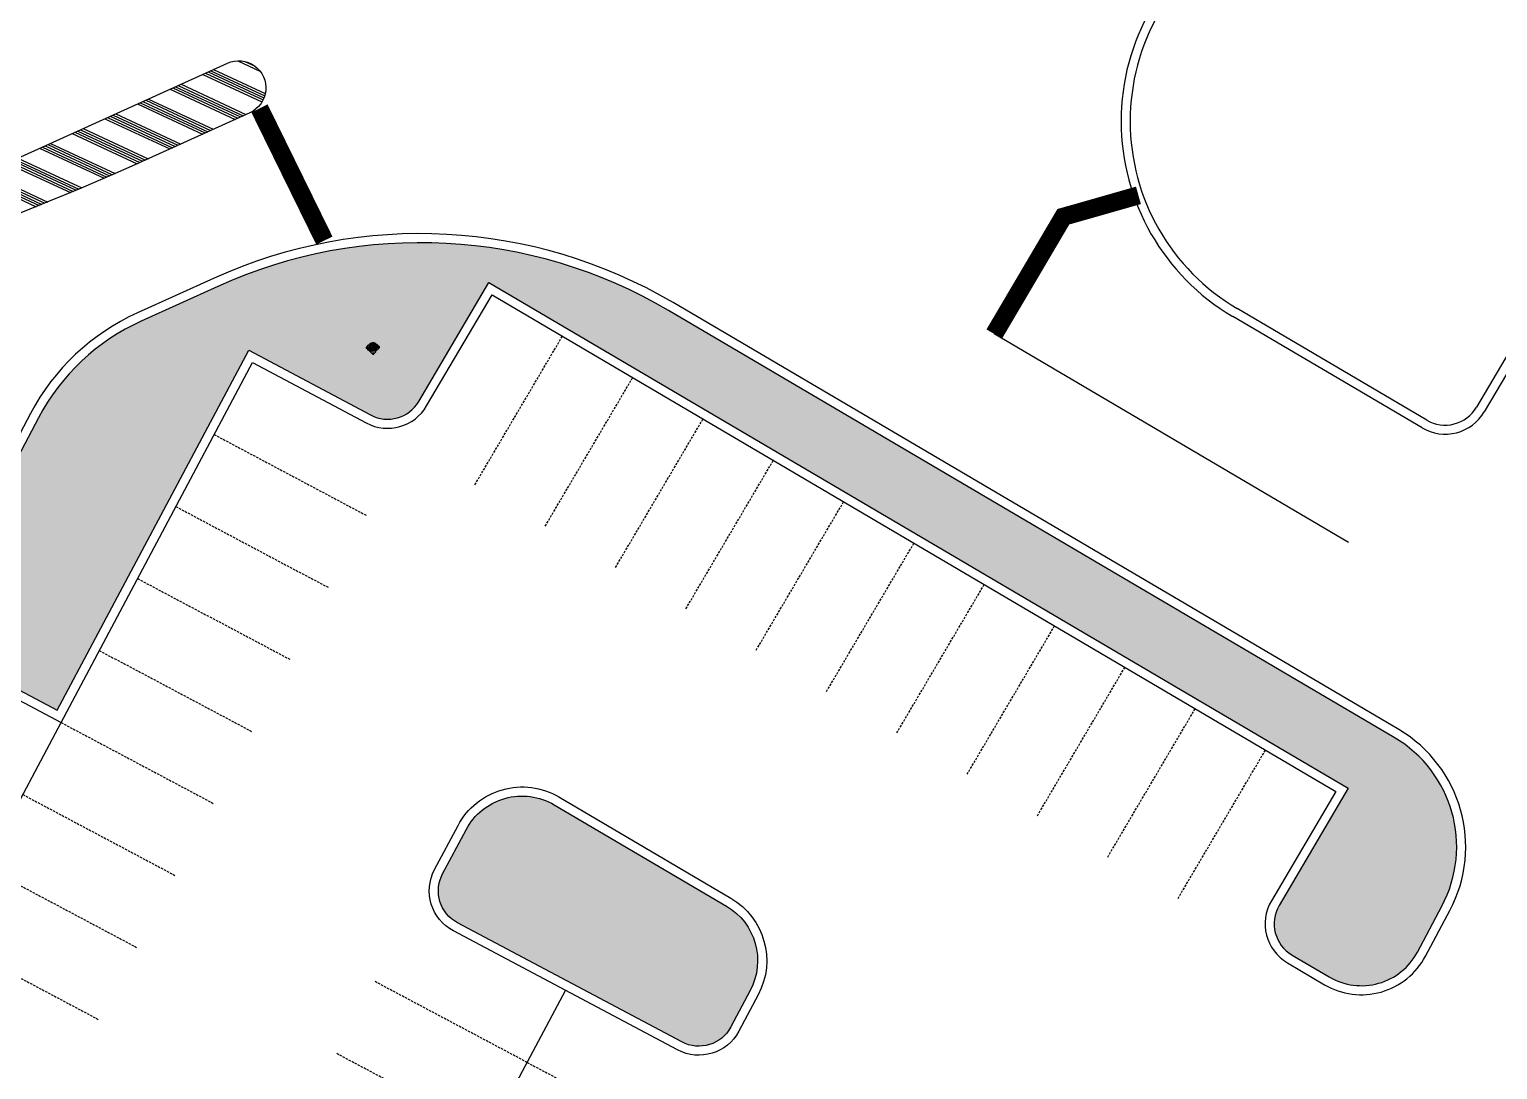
# Model space of a CAD drawing. Header units: feet. Extents: x 4566 to 6562, y 3176 to 5478.
# Drawn here: x 4919.2 to 5081.1, y 4536.9 to 4651.8 of the extents above; entities that cross this region are included whole.
import ezdxf

# ---------------------------------------------------------------- set-up
doc = ezdxf.new("R2010")
doc.units = ezdxf.units.FT
doc.header["$MEASUREMENT"] = 0
doc.linetypes.add('HIDDEN', pattern=[0.375, 0.25, -0.125])
for name, color, linetype in [('E3BDL', 7, 'Continuous'), ('PKNG-EOP', 254, 'Continuous'), ('PKNG-STRP-AISLES', 7, 'Continuous'), ('PKNG-STRP-STALLS', 7, 'HIDDEN'), ('PKNG-STRP-TRAFFIC-CONTROL', 7, 'Continuous'), ('PLNT-TURF', 92, 'Continuous'), ('UTL-HYDRANTS', 1, 'Continuous')]:
    doc.layers.add(name, color=color, linetype=linetype)

# ---------------------------------------------------------------- blocks, each defined once
blk = doc.blocks.new('*X124')
at = {"color": 0}
for p, q in [((4942.210818517037, 4648.282603207676), (4944.635249124445, 4647.151418941188)), ((4942.967010976115, 4648.205653952699), (4944.090466143061, 4647.681475283666)), ((4938.329081429981, 4646.783257890359), (4944.858216619843, 4643.736911676948)), ((4938.629014467213, 4646.919188920695), (4944.978291180448, 4643.956760588181)), ((4938.928947504443, 4647.055119951029), (4945.079440077929, 4644.185439784055)), ((4939.228880541675, 4647.191050981366), (4945.16156715085, 4644.422994131314)), ((4939.528813578907, 4647.326982011702), (4945.224164103286, 4644.669660789295)), ((4934.729884983198, 4645.15208552633), (4941.891830018285, 4641.810484609232)), ((4935.029818020429, 4645.288016556665), (4942.191763055516, 4641.946415639568)), ((4935.329751057661, 4645.423947587001), (4942.491696092748, 4642.082346669904)), ((4935.629684094893, 4645.559878617337), (4942.79162912998, 4642.218277700239)), ((4935.929617132125, 4645.695809647672), (4943.091562167212, 4642.354208730575)), ((4931.130688536417, 4643.520913162301), (4938.292633571504, 4640.179312245204)), ((4931.430621573651, 4643.656844192637), (4938.592566608738, 4640.31524327554)), ((4931.730554610881, 4643.792775222973), (4938.892499645967, 4640.451174305875)), ((4932.030487648113, 4643.928706253309), (4939.192432683201, 4640.587105336212)), ((4932.330420685345, 4644.064637283645), (4939.492365720433, 4640.723036366548)), ((4927.531492089636, 4641.889740798272), (4934.693437124723, 4638.548139881175)), ((4927.831425126868, 4642.025671828608), (4934.993370161957, 4638.684070911511)), ((4928.131358164101, 4642.161602858945), (4935.293303199189, 4638.820001941847)), ((4928.431291201333, 4642.29753388928), (4935.59323623642, 4638.955932972183)), ((4928.731224238563, 4642.433464919615), (4935.893169273651, 4639.091864002517)), ((4923.932295642855, 4640.258568434244), (4931.090509387628, 4636.918708452476)), ((4924.232228680088, 4640.394499464581), (4931.391982876314, 4637.053920743146)), ((4924.532161717317, 4640.530430494915), (4931.693047821135, 4637.189323651102)), ((4924.832094754551, 4640.666361525251), (4931.993705312258, 4637.324916667704)), ((4925.132027791782, 4640.802292555588), (4932.2939564337, 4637.46069928717)), ((4920.333099196075, 4638.627396070216), (4927.440555695201, 4635.311218266652)), ((4920.633032233306, 4638.763327100552), (4927.747019043044, 4635.444102402348)), ((4920.932965270536, 4638.899258130887), (4928.053060268582, 4635.577183490727)), ((4921.23289830777, 4639.035189161223), (4928.358680539481, 4635.710460986983)), ((4921.532831345002, 4639.17112019156), (4928.663881016659, 4635.843934349455)), ((4916.733902749293, 4636.996223706188), (4923.729635507063, 4633.732173663273)), ((4917.033835786526, 4637.132154736524), (4924.041257930163, 4633.862650691611)), ((4917.333768823758, 4637.268085766859), (4924.352443672831, 4633.993331465121)), ((4917.63370186099, 4637.404016797195), (4924.663193988021, 4634.124215399204)), ((4917.933634898221, 4637.53994782753), (4924.973510121252, 4634.255301912729)), ((4913.134706302512, 4635.365051342159), (4919.955638869435, 4632.182559098862)), ((4913.434639339744, 4635.500982372495), (4920.272601977445, 4632.310544284898)), ((4913.734572376976, 4635.63691340283), (4920.589112767228, 4632.438740512348)), ((4914.034505414206, 4635.772844433167), (4920.905172585845, 4632.567147152702)), ((4914.334438451438, 4635.908775463501), (4921.220782772153, 4632.695763581281)), ((4909.53550985573, 4633.733878978131), (4916.116298906046, 4630.663432246409)), ((4909.835442892962, 4633.869810008466), (4916.438797988914, 4630.788834472289)), ((4910.135375930194, 4634.005741038803), (4916.760827922411, 4630.914455592612)), ((4910.435308967428, 4634.141672069139), (4917.082390157761, 4631.040294930272)), ((4910.735242004658, 4634.277603099473), (4917.403486137086, 4631.166351812402)), ((4905.93631340895, 4632.102706614101), (4912.209175241805, 4629.175931729515)), ((4906.236246446182, 4632.238637644437), (4912.537420735573, 4629.298652810562)), ((4906.536179483413, 4632.374568674774), (4912.865178925756, 4629.421601256395)), ((4906.836112520646, 4632.51049970511), (4913.192451379231, 4629.544776335946)), ((4907.136045557878, 4632.646430735444), (4913.519239652755, 4629.668177322867)), ((4902.337116962168, 4630.471534250073), (4908.231635078937, 4627.721285951832)), ((4902.6370499994, 4630.60746528041), (4908.565854242088, 4627.841219854398)), ((4902.936983036631, 4630.743396310745), (4908.899566475757, 4627.961390278748)), ((4903.236916073865, 4630.879327341081), (4909.232773475658, 4628.081796433701)), ((4903.536849111094, 4631.015258371416), (4909.565476926212, 4628.202437533342)), ((4898.737920515387, 4628.840361886045), (4904.180831505218, 4626.300823217961)), ((4899.037853552621, 4628.976292916382), (4904.521270343864, 4626.417855161179)), ((4899.337786589851, 4629.112223946716), (4904.861180984431, 4626.535133549626)), ((4899.637719627083, 4629.248154977052), (4905.200565266676, 4626.652657524914)), ((4899.937652664314, 4629.384086007389), (4905.539425017709, 4626.770426234551)), ((4895.138624169549, 4627.209236132648), (4900.053678521791, 4624.915983384887)), ((4895.438657105839, 4627.345120552353), (4900.400604010442, 4625.029988804514)), ((4895.73859014307, 4627.481051582688), (4900.746978192042, 4625.14425145149)), ((4896.038523180303, 4627.616982613024), (4901.092803068002, 4625.258770392006)), ((4896.338456217535, 4627.75291364336), (4901.438080625518, 4625.373544698879)), ((4891.520545906609, 4625.586873595262), (4895.846822161817, 4623.568331337371)), ((4891.823307084149, 4625.721485079554), (4896.200524817305, 4623.679174684852)), ((4892.12583900371, 4625.85620353041), (4896.553650986774, 4623.790287007616)), ((4892.428142009356, 4625.991028787304), (4896.906202853796, 4623.901667286861)), ((4892.730216444055, 4626.125960690207), (4897.258182585891, 4624.01331451127)), ((4887.869402911017, 4623.979938311287), (4891.556606923351, 4622.259572649617)), ((4888.174942423268, 4624.113253487693), (4891.917403803182, 4622.367105993117)), ((4888.480248462269, 4624.246677597416), (4892.277596679923, 4622.474921150741)), ((4888.785321385501, 4624.380210473661), (4892.637187943304, 4622.583017007498)), ((4889.090161549306, 4624.513851950171), (4892.99617996486, 4622.691392456883)), ((4884.184586140698, 4622.388714445922), (4887.179036550288, 4620.991571883969)), ((4884.492955639613, 4622.520709214815), (4887.547274764448, 4621.095633269852)), ((4884.801087284249, 4622.652814961111), (4887.914878805526, 4621.199990546491)), ((4885.108981446245, 4622.785031511417), (4888.281851297672, 4621.304642489524)), ((4885.416638496023, 4622.917358692899), (4888.64819484429, 4621.409587884256)), ((4880.46546257169, 4620.813497353771), (4882.709727950352, 4619.766374091751)), ((4880.776715756794, 4620.944146660172), (4883.085788798499, 4619.866785614255)), ((4881.087726531741, 4621.074909069647), (4883.461182278768, 4619.967508515455)), ((4881.398495283101, 4621.205784401834), (4883.835911283189, 4620.068541445998)), ((4881.709022396163, 4621.336772476961), (4884.20997868004, 4620.169883067607)), ((4876.711373880088, 4619.254594193822), (4878.143856719331, 4618.586230230417)), ((4877.025566611861, 4619.383871974501), (4878.528160595407, 4618.682795743275)), ((4877.339512192986, 4619.513265070057), (4878.911760441839, 4618.779689740376)), ((4877.653211025811, 4619.642773292769), (4879.294659458463, 4618.876910728753)), ((4877.966663511325, 4619.77239645554), (4879.676860817746, 4618.9744572282)), ((4872.921635028223, 4617.712324589094), (4873.476092319512, 4617.453627407814)), ((4873.238825449774, 4617.840203715794), (4873.869104565641, 4617.546129792958)), ((4873.555763785108, 4617.968200460197), (4874.261372123994, 4617.638979632506)), ((4873.872450453247, 4618.0963146268), (4874.652898550156, 4617.732175267507)), ((4874.188885871779, 4618.224546020764), (4875.043687367994, 4617.8257150538))]:
    blk.add_line(p, q, dxfattribs=at)
blk = doc.blocks.new('I_UTILITY_FIRE_HYDRANT_P')
at = {"color": 0, "linetype": 'ByBlock', "lineweight": -2}
for p, q in [((-8.749999999999998, 0.9510565162951631), (-8.75, 9.325873406851315e-15)), ((-7.499999999999999, 0.9510565162951615), (-8.75, 0.9510565162951629)), ((-7.5, 7.965850201685498e-15), (-8.75, 9.325873406851315e-15)), ((-8.75, 9.2148511043888e-15), (-8.750000000000002, -0.9510565162951443)), ((-7.500000000000002, -1.249999999999992), (-7.499999999999998, 1.250000000000008)), ((-7.249999999999998, 1.250000000000008), (-7.499999999999998, 1.250000000000008)), ((-7.249999999999998, 2.000000000000008), (-7.250000000000002, -1.999999999999992)), ((-4.308421984903516, 3.000000000000004), (-6.249999999999996, 3.000000000000007)), ((-0.9510565162951519, 0.3090169943749475), (1.77635683940025e-15, 1)), ((-0.5877852522924716, -0.8090169943749475), (-0.9510565162951519, 0.3090169943749475)), ((1.77635683940025e-15, 1), (0.9510565162951554, 0.3090169943749472)), ((0.9510565162951554, 0.3090169943749473), (0.5877852522924751, -0.8090169943749476)), ((4.308421984903525, 2.999999999999999), (6.25, 2.999999999999998)), ((7.25, -2.000000000000002), (7.25, 1.999999999999998)), ((7.25, 1.249999999999998), (7.5, 1.249999999999998)), ((7.5, 1.249999999999998), (7.5, -1.250000000000002)), ((7.5, 0.9510565162951515), (8.75, 0.9510565162951512)), ((8.75, -2.331468351712829e-15), (8.75, 0.9510565162951512)), ((-7.500000000000001, -0.9510565162951456), (-8.75, -0.9510565162951443)), ((-7.250000000000002, -1.249999999999992), (-7.500000000000002, -1.249999999999992)), ((-4.308421984903523, -2.999999999999996), (-6.250000000000004, -2.999999999999993)), ((-3, -4.308421984903521), (-3, -6.25)), ((-2, -7.25), (2, -7.25)), ((-1.25, -7.25), (-1.25, -7.5)), ((1.25, -7.5), (-1.25, -7.5)), ((-0.9510565162951536, -7.5), (-0.9510565162951536, -8.75)), ((-0.9510565162951536, -8.75), (0, -8.75)), ((0.5877852522924751, -0.8090169943749476), (-0.5877852522924716, -0.8090169943749473)), ((0, -7.5), (0, -8.75)), ((0, -8.75), (0.9510565162951536, -8.75)), ((0.9510565162951536, -7.5), (0.9510565162951536, -8.75)), ((1.25, -7.25), (1.25, -7.5)), ((3, -4.308421984903522), (3, -6.25)), ((4.308421984903521, -3.000000000000001), (6.25, -3.000000000000002)), ((7.25, -1.250000000000002), (7.5, -1.250000000000002)), ((7.5, -2.05391259555654e-15), (8.75, -2.414735078559715e-15)), ((7.5, -0.9510565162951556), (8.75, -0.9510565162951559)), ((8.75, -0.9510565162951563), (8.75, -2.414735078559715e-15))]:
    blk.add_line(p, q, dxfattribs=at)
for radius in [5.25, 4.25, 1.625]:
    blk.add_circle((1.77635683940025e-15, 0), radius, dxfattribs=at)
for centre, radius, start, end in [((-6.249999999999998, 2.000000000000007), 1, 89.9999999999999, 180), ((0, 0), 6.25, 28.68540201411889, 151.314597985881), ((6.25, 1.999999999999998), 1, 0, 90), ((-6.250000000000002, -1.999999999999993), 1, 179.9999999999999, 269.9999999999999), ((0, 0), 6.25, 208.6854020141189, 241.314597985881), ((-2, -6.25), 1, 180, 270), ((2, -6.25), 1, 270, 0), ((0, 0), 6.25, 298.6854020141188, 331.314597985881), ((6.25, -2.000000000000002), 1, 270, 0)]:
    blk.add_arc(centre, radius, start, end, dxfattribs=at)
for points, knots in [([(-4.051286747571826, 0.9638250696304702), (-4.061262967728353, 0.9649900841826174), (-4.067548618470793, 0.977722912500991), (-4.071883112359752, 1.025060432383699), (-4.069810382197883, 1.059314041900602), (-4.05676818217504, 1.146339205836758), (-4.045691111282718, 1.198357864308253), (-4.010609617216385, 1.330698350690151), (-3.986609363516751, 1.403221042397037), (-3.956082955533299, 1.487853962890036), (-3.946498145065799, 1.5133548261587), (-3.930091122789872, 1.55555964541306), (-3.923226759389157, 1.572829603989244), (-3.910514196164632, 1.604185735073665), (-3.904311103421231, 1.619227183518368), (-3.89160849298737, 1.649517759787188), (-3.884728039386912, 1.665634640372853), (-3.868544652838277, 1.702832758484648), (-3.858824234120942, 1.724611708704791), (-3.827903875629587, 1.791880709713195), (-3.806768162328986, 1.835114733925998), (-3.743322513117454, 1.956025291533804), (-3.711344702074912, 2.007416295090204), (-3.661483150845459, 2.083401468448832), (-3.635608442417425, 2.117863580363938), (-3.597237749963252, 2.160407358968925), (-3.583276956641461, 2.172899630753398), (-3.560578733948477, 2.186535000712111), (-3.551931095968905, 2.187682128089005), (-3.546219574352531, 2.18316508912594)], [0, 0, 0, 0, 0.185870730838596, 0.185870730838596, 0.3733343903633866, 0.3733343903633866, 0.5677116081026011, 0.5677116081026011, 0.8231242128603288, 0.8231242128603288, 0.9336673492891366, 0.9336673492891366, 1.007549734701007, 1.007549734701007, 1.07194678697078, 1.07194678697078, 1.14155356558103, 1.14155356558103, 1.237498652971599, 1.237498652971599, 1.442129977944316, 1.442129977944316, 1.815046653273199, 1.815046653273199, 2.285394810310206, 2.285394810310206, 2.623416378169838, 2.623416378169838, 2.959053374163294, 2.959053374163294, 2.959053374163294, 2.959053374163294]), ([(-2.571738123073086, 0.7315230286607199), (-2.813615263324508, 0.7388640052910213), (-3.106920374769969, 0.7870245538638123), (-3.707453650114568, 0.9012876322716513), (-3.934977045560082, 0.9502425209961127), (-4.051286747589876, 0.9638250696260242)], [6.191079066227696e-05, 6.191079066227696e-05, 6.191079066227696e-05, 6.191079066227696e-05, 1.097237405152109, 1.097237405152109, 2.458179465722594, 2.458179465722594, 2.458179465722594, 2.458179465722594]), ([(-3.546219574468871, 2.183165089318265), (-3.470538485629644, 2.123311612429056), (-3.32480315042921, 2.025981141844614), (-2.857386861249532, 1.713100544993313), (-2.549194944625413, 1.50209116713728), (-2.335758360403319, 1.301228572300999)], [0.0189937173555643, 0.0189937173555643, 0.0189937173555643, 0.0189937173555643, 1.804809571325223, 1.804809571325223, 4.044345681741126, 4.044345681741126, 4.044345681741126, 4.044345681741126]), ([(-2.335758360421058, 1.301228572100691), (-2.315541923685419, 1.282203127347758), (-2.299988159629079, 1.256490502320221), (-2.280185236458646, 1.195528420770965), (-2.275777611033106, 1.16116437276625), (-2.277653169309147, 1.094759338522458), (-2.281935832005896, 1.064068826128835), (-2.292877666125507, 1.019107329099468), (-2.296962330650127, 1.005045017754546), (-2.304946415596055, 0.981404221122933), (-2.308518728061648, 0.9717781633472699), (-2.316057751477254, 0.9531655862679199), (-2.319995563687595, 0.9441791802918498), (-2.329633162070315, 0.9237721180037626), (-2.335495441541921, 0.9124636631208037), (-2.354157436450066, 0.8795547817808613), (-2.368001235560838, 0.8589936131107276), (-2.402636899428702, 0.8156695353614632), (-2.424025930929591, 0.7944880925805468), (-2.468171898867414, 0.7610599333572979), (-2.490595497344936, 0.7487545044179393), (-2.532957834477019, 0.7341416767390032), (-2.552705310455113, 0.7309453823712561), (-2.571738123073017, 0.731523028660792)], [0, 0, 0, 0, 0.1258730209680606, 0.1258730209680606, 0.2478314787581916, 0.2478314787581916, 0.3450658520518149, 0.3450658520518149, 0.3893875602107477, 0.3893875602107477, 0.4202065589311733, 0.4202065589311733, 0.4496330947651197, 0.4496330947651197, 0.4880450728529412, 0.4880450728529412, 0.5645710982888283, 0.5645710982888283, 0.6648534477620065, 0.6648534477620065, 0.7619275108266277, 0.7619275108266277, 0.8482629304626004, 0.8482629304626004, 0.8482629304626004, 0.8482629304626004]), ([(-2.183165089125931, 3.546219574352529), (-2.189395552359218, 3.554097616965825), (-2.18483670937575, 3.567545712477598), (-2.154428978084042, 3.604083343813094), (-2.128742376961519, 3.626838661829579), (-2.057984065330629, 3.679152517304978), (-2.013368647233546, 3.708102591514744), (-1.894983429538967, 3.776875084512423), (-1.826731400301948, 3.811185629467049), (-1.7453014582193, 3.849444711368933), (-1.720492140397991, 3.860699060234348), (-1.679047309794029, 3.8789408574175), (-1.661981767064743, 3.88629872432839), (-1.630820494480917, 3.899481717587606), (-1.615798335343563, 3.905731378838554), (-1.585397561481134, 3.918167948747788), (-1.56913599052908, 3.924699088902891), (-1.531389566593937, 3.939558748095942), (-1.50911614921505, 3.948085417492773), (-1.439685787272339, 3.973787789103528), (-1.394169509373441, 3.989413654602299), (-1.263809985377939, 4.030047481009481), (-1.204859331235534, 4.043774681080547), (-1.115872258888936, 4.062246871437292), (-1.073207684069059, 4.06831908267579), (-1.015992512886985, 4.071269900191507), (-0.997287371167193, 4.070231498654143), (-0.9715956414183164, 4.063823094028845), (-0.964669696414628, 4.058519432119331), (-0.9638250696304631, 4.051286747571831)], [0, 0, 0, 0, 0.1858707308386437, 0.1858707308386437, 0.3733343903635247, 0.3733343903635247, 0.5677116081027659, 0.5677116081027659, 0.8231242128604076, 0.8231242128604076, 0.9336673492890136, 0.9336673492890136, 1.007549734700745, 1.007549734700745, 1.071946786971002, 1.071946786971002, 1.141553565583239, 1.141553565583239, 1.237498652976416, 1.237498652976416, 1.442129977954591, 1.442129977954591, 1.815046653292308, 1.815046653292308, 2.285394810337199, 2.285394810337199, 2.623416378202705, 2.623416378202705, 2.959053374202118, 2.959053374202118, 2.959053374202118, 2.959053374202118]), ([(-1.301228572100836, 2.335758360421058), (-1.467070683830803, 2.511982180862661), (-1.640414066609072, 2.753434864603907), (-1.984259020351979, 3.258872213509682), (-2.110526022360787, 3.454371883097089), (-2.183165089141835, 3.54621957436215)], [6.1910790663185e-05, 6.1910790663185e-05, 6.1910790663185e-05, 6.1910790663185e-05, 1.097237405152072, 1.097237405152072, 2.458179465722489, 2.458179465722489, 2.458179465722489, 2.458179465722489]), ([(-0.7315230286607619, 2.571738123073063), (-0.7306808701534369, 2.543989922565567), (-0.7378642696355122, 2.514810179009367), (-0.7669681896329621, 2.457700696489808), (-0.7881505791787848, 2.430284983289278), (-0.8364322491729936, 2.384655753246081), (-0.8611620184389075, 2.365982583648914), (-0.9006916429854339, 2.341927049311649), (-0.9135234926808256, 2.334871787584726), (-0.93588566089851, 2.323800820580705), (-0.9452183179967371, 2.319520176220373), (-0.9637102920455156, 2.311689991332944), (-0.9728490943666763, 2.308120096445731), (-0.9940938776655202, 2.300504935488478), (-1.006235420365577, 2.296653907923589), (-1.042701536672194, 2.286579837916911), (-1.067029522696682, 2.281829940349712), (-1.12215538465404, 2.275686303976395), (-1.152257255697176, 2.275833091368081), (-1.20711044705692, 2.283411726589588), (-1.23166757784734, 2.29056635288315), (-1.271955103244476, 2.310188219192114), (-1.288178798841987, 2.321891671945397), (-1.301228572100735, 2.335758360421065)], [0, 0, 0, 0, 0.1258730209699152, 0.1258730209699152, 0.2478314787622561, 0.2478314787622561, 0.3450658520571158, 0.3450658520571158, 0.3893875602163909, 0.3893875602163909, 0.4202065589372208, 0.4202065589372208, 0.4496330947716183, 0.4496330947716183, 0.4880450728601258, 0.4880450728601258, 0.5645710982970364, 0.5645710982970364, 0.6648534477719215, 0.6648534477719215, 0.7619275108388546, 0.7619275108388546, 0.848262930476104, 0.848262930476104, 0.848262930476104, 0.848262930476104]), ([(-0.9638250695767301, 4.051286747790099), (-0.952633257836883, 3.955449337278342), (-0.9184058498245005, 3.783575857733275), (-0.8091326138437509, 3.231822638282042), (-0.74041418166785, 2.864691882154335), (-0.7315230285065724, 2.571738123202135)], [0.01899371735556366, 0.01899371735556366, 0.01899371735556366, 0.01899371735556366, 1.804809571325323, 1.804809571325323, 4.044345681741321, 4.044345681741321, 4.044345681741321, 4.044345681741321]), ([(1.301228572100792, 2.335758360421072), (1.282203127347564, 2.315541923685117), (1.256490502319961, 2.299988159629027), (1.195528420771074, 2.280185236458695), (1.161164372766327, 2.275777611033113), (1.094759338522479, 2.277653169309153), (1.064068826128892, 2.281935832005879), (1.019107329099402, 2.29287766612553), (1.005045017754515, 2.296962330650138), (0.9814042211229292, 2.304946415596061), (0.971778163347345, 2.308518728061614), (0.9531655862678168, 2.316057751477297), (0.9441791802917656, 2.319995563687637), (0.9237721180037308, 2.329633162070336), (0.9124636631207359, 2.335495441541958), (0.8795547817809997, 2.354157436449996), (0.8589936131106342, 2.368001235560888), (0.8156695353609873, 2.402636899429109), (0.7944880925800142, 2.424025930930222), (0.7610599333570942, 2.468171898867779), (0.7487545044178265, 2.490595497345215), (0.7341416767390392, 2.532957834477003), (0.7309453823712335, 2.552705310454968), (0.7315230286607743, 2.571738123073043)], [0, 0, 0, 0, 0.125873020970022, 0.125873020970022, 0.2478314787627043, 0.2478314787627043, 0.3450658520580574, 0.3450658520580574, 0.389387560217448, 0.389387560217448, 0.4202065589378015, 0.4202065589378015, 0.4496330947713021, 0.4496330947713021, 0.4880450728584949, 0.4880450728584949, 0.5645710982920736, 0.5645710982920736, 0.664853447762237, 0.664853447762237, 0.7619275108245371, 0.7619275108245371, 0.8482629304580972, 0.8482629304580972, 0.8482629304580972, 0.8482629304580972]), ([(0.731523028660602, 2.571738123073184), (0.7388640052909068, 2.813615263324605), (0.7870245538638141, 3.106920374769989), (0.9012876322716483, 3.70745365011457), (0.9502425209961096, 3.934977045560084), (0.9638250696260222, 4.051286747589879)], [6.19107907077057e-05, 6.19107907077057e-05, 6.19107907077057e-05, 6.19107907077057e-05, 1.097237405152137, 1.097237405152137, 2.458179465722634, 2.458179465722634, 2.458179465722634, 2.458179465722634]), ([(0.9638250696304667, 4.051286747571826), (0.9649900841826149, 4.061262967728353), (0.9777229125009903, 4.067548618470791), (1.025060432383697, 4.07188311235975), (1.059314041900603, 4.069810382197883), (1.146339205836757, 4.056768182175041), (1.19835786430825, 4.045691111282719), (1.330698350690128, 4.010609617216391), (1.403221042397004, 3.986609363516761), (1.487853962890021, 3.956082955533302), (1.513354826158638, 3.946498145065826), (1.55555964541308, 3.930091122789867), (1.572829603989319, 3.923226759389129), (1.604185735073779, 3.910514196164588), (1.619227183518607, 3.904311103421131), (1.649517759787164, 3.891608492987379), (1.665634640372847, 3.884728039386915), (1.702832758484588, 3.868544652838303), (1.724611708704781, 3.858824234120947), (1.79188070971324, 3.827903875629567), (1.835114733926019, 3.806768162328976), (1.956025291533704, 3.743322513117508), (2.00741629509011, 3.711344702074968), (2.083401468448816, 3.661483150845464), (2.117863580363942, 3.635608442417428), (2.160407358968936, 3.597237749963249), (2.172899630753399, 3.583276956641455), (2.186535000712112, 3.560578733948468), (2.187682128088992, 3.5519310959689), (2.183165089125932, 3.546219574352532)], [0, 0, 0, 0, 0.1858707308386025, 0.1858707308386025, 0.3733343903634176, 0.3733343903634176, 0.5677116081026621, 0.5677116081026621, 0.8231242128603582, 0.8231242128603582, 0.9336673492890485, 0.9336673492890485, 1.007549734700714, 1.007549734700714, 1.071946786971089, 1.071946786971089, 1.141553565583029, 1.141553565583029, 1.23749865297561, 1.23749865297561, 1.442129977952642, 1.442129977952642, 1.815046653288918, 1.815046653288918, 2.285394810333692, 2.285394810333692, 2.62341637819888, 2.62341637819888, 2.959053374198062, 2.959053374198062, 2.959053374198062, 2.959053374198062]), ([(2.183165089318262, 3.546219574468872), (2.123311612429049, 3.470538485629641), (2.025981141844607, 3.324803150429207), (1.713100544993317, 2.857386861249544), (1.502091167137342, 2.54919494462542), (1.301228572301056, 2.335758360403316)], [0.01899371735556174, 0.01899371735556174, 0.01899371735556174, 0.01899371735556174, 1.804809571325323, 1.804809571325323, 4.044345681741326, 4.044345681741326, 4.044345681741326, 4.044345681741326]), ([(2.571738123072992, 0.731523028660816), (2.543989922565723, 0.7306808701535009), (2.514810179009469, 0.7378642696354619), (2.457700696489677, 0.7669681896330354), (2.430284983289177, 0.7881505791788871), (2.384655753246076, 0.8364322491730134), (2.365982583648952, 0.8611620184388328), (2.341927049311607, 0.9006916429855027), (2.334871787584689, 0.9135234926808972), (2.323800820580656, 0.9358856608986106), (2.319520176220315, 0.9452183179968651), (2.311689991332933, 0.9637102920455397), (2.308120096445705, 0.9728490943667353), (2.300504935488487, 0.9940938776655015), (2.296653907923567, 1.006235420365636), (2.286579837916889, 1.042701536672291), (2.281829940349658, 1.067029522696958), (2.275686303976368, 1.122155384654567), (2.275833091368089, 1.152257255697788), (2.283411726589742, 1.207110447057642), (2.290566352883431, 1.23166757784794), (2.310188219192199, 1.271955103244555), (2.321891671945446, 1.288178798841991), (2.335758360421057, 1.301228572100689)], [0, 0, 0, 0, 0.1258730209688835, 0.1258730209688835, 0.2478314787602461, 0.2478314787602461, 0.3450658520541918, 0.3450658520541918, 0.3893875602128223, 0.3893875602128223, 0.4202065589332784, 0.4202065589332784, 0.4496330947673295, 0.4496330947673295, 0.4880450728548661, 0.4880450728548661, 0.5645710982892336, 0.5645710982892336, 0.6648534477604012, 0.6648534477604012, 0.7619275108233513, 0.7619275108233513, 0.8482629304583662, 0.8482629304583662, 0.8482629304583662, 0.8482629304583662]), ([(2.33575836042106, 1.301228572100826), (2.511982180862724, 1.467070683830849), (2.753434864603967, 1.640414066609115), (3.258872213509683, 1.984259020351981), (3.454371883097087, 2.110526022360789), (3.546219574362148, 2.183165089141837)], [6.191079065893971e-05, 6.191079065893971e-05, 6.191079065893971e-05, 6.191079065893971e-05, 1.097237405152443, 1.097237405152443, 2.458179465723502, 2.458179465723502, 2.458179465723502, 2.458179465723502]), ([(4.051286747790098, 0.9638250695767328), (3.955449337278338, 0.952633257836885), (3.783575857733272, 0.9184058498245016), (3.231822638282065, 0.8091326138437563), (2.864691882154338, 0.7404141816679006), (2.571738123202094, 0.7315230285066203)], [0.01899371735556089, 0.01899371735556089, 0.01899371735556089, 0.01899371735556089, 1.804809571325379, 1.804809571325379, 4.044345681741321, 4.044345681741321, 4.044345681741321, 4.044345681741321]), ([(3.546219574352532, 2.183165089125937), (3.554097616965828, 2.189395552359224), (3.567545712477596, 2.184836709375753), (3.604083343813095, 2.154428978084042), (3.626838661829581, 2.128742376961509), (3.679152517304974, 2.057984065330628), (3.708102591514749, 2.013368647233558), (3.776875084512419, 1.894983429538994), (3.811185629467033, 1.826731400301979), (3.849444711368928, 1.745301458219308), (3.860699060234335, 1.720492140398026), (3.878940857417488, 1.67904730979406), (3.886298724328341, 1.661981767064864), (3.899481717587619, 1.630820494480893), (3.905731378838578, 1.615798335343509), (3.918167948747676, 1.585397561481414), (3.924699088902866, 1.569135990529162), (3.939558748096017, 1.531389566593762), (3.948085417492784, 1.509116149215017), (3.973787789103513, 1.439685787272377), (3.989413654602298, 1.394169509373459), (4.030047481009536, 1.263809985377784), (4.043774681080578, 1.204859331235383), (4.062246871437292, 1.115872258888945), (4.068319082675794, 1.073207684069068), (4.071269900191512, 1.015992512886989), (4.070231498654142, 0.9972873711671961), (4.063823094028844, 0.9715956414183177), (4.058519432119336, 0.9646696964146293), (4.051286747571837, 0.9638250696304642)], [0, 0, 0, 0, 0.1858707308386482, 0.1858707308386482, 0.3733343903635528, 0.3733343903635528, 0.5677116081028347, 0.5677116081028347, 0.823124212860455, 0.823124212860455, 0.9336673492889739, 0.9336673492889739, 1.00754973470042, 1.00754973470042, 1.071946786970085, 1.071946786970085, 1.141553565580708, 1.141553565580708, 1.237498652971964, 1.237498652971964, 1.442129977946258, 1.442129977946258, 1.815046653277593, 1.815046653277593, 2.285394810316361, 2.285394810316361, 2.623416378177482, 2.623416378177482, 2.959053374172533, 2.959053374172533, 2.959053374172533, 2.959053374172533]), ([(-3.546219574352531, -2.183165089125935), (-3.554097616965826, -2.189395552359222), (-3.567545712477596, -2.184836709375756), (-3.604083343813098, -2.154428978084042), (-3.626838661829586, -2.128742376961502), (-3.679152517304975, -2.057984065330624), (-3.708102591514749, -2.01336864723355), (-3.776875084512426, -1.894983429538976), (-3.811185629467044, -1.826731400301953), (-3.849444711368929, -1.745301458219304), (-3.860699060234335, -1.720492140398022), (-3.878940857417502, -1.679047309794026), (-3.886298724328395, -1.661981767064734), (-3.899481717587619, -1.630820494480884), (-3.905731378838581, -1.615798335343495), (-3.918167948747695, -1.585397561481361), (-3.924699088902869, -1.569135990529144), (-3.939558748095992, -1.531389566593816), (-3.948085417492779, -1.509116149215025), (-3.973787789103525, -1.43968578727234), (-3.9894136546023, -1.394169509373444), (-4.030047481009479, -1.263809985377953), (-4.043774681080538, -1.204859331235548), (-4.062246871437287, -1.115872258888938), (-4.068319082675786, -1.073207684069065), (-4.071269900191502, -1.015992512887027), (-4.070231498654155, -0.997287371167201), (-4.063823094028853, -0.9715956414183042), (-4.058519432119324, -0.9646696964146266), (-4.051286747571832, -0.9638250696304627)], [0, 0, 0, 0, 0.1858707308386351, 0.1858707308386351, 0.3733343903635288, 0.3733343903635288, 0.5677116081028342, 0.5677116081028342, 0.823124212860554, 0.823124212860554, 0.9336673492891538, 0.9336673492891538, 1.007549734700793, 1.007549734700793, 1.071946786971132, 1.071946786971132, 1.141553565582751, 1.141553565582751, 1.237498652975202, 1.237498652975202, 1.442129977952065, 1.442129977952065, 1.815046653287371, 1.815046653287371, 2.285394810329185, 2.285394810329185, 2.623416378191975, 2.623416378191975, 2.959053374188604, 2.959053374188604, 2.959053374188604, 2.959053374188604]), ([(-4.051286747790094, -0.9638250695767314), (-3.955449337278343, -0.9526332578368848), (-3.783575857733283, -0.9184058498245009), (-3.231822638282036, -0.8091326138437481), (-2.864691882154307, -0.7404141816678804), (-2.571738123202111, -0.7315230285066026)], [0.01899371735556398, 0.01899371735556398, 0.01899371735556398, 0.01899371735556398, 1.804809571325232, 1.804809571325232, 4.044345681741106, 4.044345681741106, 4.044345681741106, 4.044345681741106]), ([(-2.335758360421059, -1.301228572100836), (-2.511982180862688, -1.467070683830828), (-2.753434864603929, -1.640414066609085), (-3.258872213509669, -1.984259020351969), (-3.454371883097084, -2.110526022360782), (-3.54621957436215, -2.183165089141833)], [6.191079066719541e-05, 6.191079066719541e-05, 6.191079066719541e-05, 6.191079066719541e-05, 1.097237405152241, 1.097237405152241, 2.458179465722985, 2.458179465722985, 2.458179465722985, 2.458179465722985]), ([(-2.571738123073042, -0.7315230286607737), (-2.543989922565633, -0.7306808701534523), (-2.514810179009407, -0.7378642696354842), (-2.457700696489489, -0.7669681896331229), (-2.430284983289047, -0.7881505791790179), (-2.38465575324609, -0.8364322491730114), (-2.365982583649021, -0.8611620184387077), (-2.341927049311613, -0.9006916429854948), (-2.334871787584722, -0.9135234926808273), (-2.323800820580678, -0.9358856608985655), (-2.319520176220347, -0.9452183179967841), (-2.311689991332888, -0.9637102920456408), (-2.308120096445696, -0.9728490943667762), (-2.300504935488545, -0.9940938776653494), (-2.296653907923597, -1.006235420365536), (-2.286579837916893, -1.042701536672275), (-2.281829940349676, -1.067029522696856), (-2.275686303976383, -1.122155384654289), (-2.275833091368067, -1.15225725569744), (-2.283411726589665, -1.207110447057297), (-2.290566352883265, -1.231667577847638), (-2.310188219192211, -1.271955103244667), (-2.321891671945567, -1.288178798842127), (-2.335758360421064, -1.301228572100717)], [0, 0, 0, 0, 0.1258730209695212, 0.1258730209695212, 0.2478314787626063, 0.2478314787626063, 0.345065852057823, 0.345065852057823, 0.389387560216557, 0.389387560216557, 0.420206558936843, 0.420206558936843, 0.4496330947708465, 0.4496330947708465, 0.4880450728581858, 0.4880450728581858, 0.5645710982919151, 0.5645710982919151, 0.6648534477622444, 0.6648534477622444, 0.7619275108240038, 0.7619275108240038, 0.8482629304574306, 0.8482629304574306, 0.8482629304574306, 0.8482629304574306]), ([(-0.9638250696304667, -4.051286747571825), (-0.9649900841826131, -4.061262967728354), (-0.977722912501001, -4.067548618470802), (-1.025060432383698, -4.071883112359761), (-1.05931404190059, -4.069810382197897), (-1.146339205836764, -4.056768182175051), (-1.198357864308267, -4.045691111282719), (-1.330698350690094, -4.010609617216405), (-1.403221042396947, -3.986609363516782), (-1.487853962890018, -3.956082955533303), (-1.513354826158608, -3.946498145065839), (-1.555559645413103, -3.93009112278986), (-1.572829603989417, -3.923226759389089), (-1.604185735073756, -3.910514196164598), (-1.619227183518562, -3.904311103421151), (-1.649517759787296, -3.891608492987324), (-1.665634640372882, -3.884728039386899), (-1.702832758484608, -3.868544652838293), (-1.724611708704784, -3.858824234120944), (-1.791880709713231, -3.82790387562957), (-1.83511473392601, -3.806768162328979), (-1.956025291533227, -3.743322513117756), (-2.007416295089695, -3.711344702075255), (-2.083401468448839, -3.661483150845463), (-2.117863580363945, -3.635608442417426), (-2.160407358968937, -3.597237749963248), (-2.172899630753401, -3.583276956641455), (-2.186535000712114, -3.560578733948468), (-2.187682128088996, -3.551931095968901), (-2.183165089125936, -3.546219574352532)], [0, 0, 0, 0, 0.1858707308386255, 0.1858707308386255, 0.3733343903634762, 0.3733343903634762, 0.5677116081027226, 0.5677116081027226, 0.8231242128603593, 0.8231242128603593, 0.933667349288878, 0.933667349288878, 1.007549734700455, 1.007549734700455, 1.071946786971049, 1.071946786971049, 1.141553565583599, 1.141553565583599, 1.237498652977367, 1.237498652977367, 1.442129977956968, 1.442129977956968, 1.81504665329571, 1.81504665329571, 2.28539481033794, 2.28539481033794, 2.623416378201419, 2.623416378201419, 2.959053374198899, 2.959053374198899, 2.959053374198899, 2.959053374198899]), ([(-2.183165089318267, -3.546219574468872), (-2.123311612429054, -3.47053848562964), (-2.025981141844609, -3.324803150429203), (-1.713100544993318, -2.857386861249541), (-1.502091167137351, -2.54919494462541), (-1.301228572301069, -2.335758360403312)], [0.01899371735556108, 0.01899371735556108, 0.01899371735556108, 0.01899371735556108, 1.804809571325326, 1.804809571325326, 4.044345681741339, 4.044345681741339, 4.044345681741339, 4.044345681741339]), ([(-1.301228572100703, -2.33575836042106), (-1.282203127347675, -2.315541923685319), (-1.256490502320109, -2.299988159629055), (-1.195528420770854, -2.280185236458623), (-1.161164372766118, -2.275777611033109), (-1.094759338522467, -2.277653169309164), (-1.064068826129017, -2.281935832005844), (-1.019107329099427, -2.292877666125518), (-1.005045017754556, -2.296962330650125), (-0.9814042211228688, -2.30494641559608), (-0.9717781633471958, -2.308518728061681), (-0.9531655862679962, -2.316057751477228), (-0.9441791802918704, -2.319995563687587), (-0.9237721180035816, -2.329633162070404), (-0.9124636631207093, -2.335495441541976), (-0.8795547817810583, -2.354157436449957), (-0.8589936131107461, -2.368001235560813), (-0.8156695353612076, -2.402636899428916), (-0.7944880925802735, -2.424025930929951), (-0.761059933357215, -2.468171898867571), (-0.74875450441791, -2.490595497345113), (-0.7341416767391173, -2.532957834476805), (-0.7309453823712388, -2.552705310454769), (-0.7315230286607868, -2.571738123073032)], [0, 0, 0, 0, 0.1258730209686988, 0.1258730209686988, 0.2478314787600641, 0.2478314787600641, 0.3450658520542014, 0.3450658520542014, 0.3893875602128238, 0.3893875602128238, 0.4202065589329329, 0.4202065589329329, 0.4496330947663769, 0.4496330947663769, 0.4880450728538069, 0.4880450728538069, 0.5645710982887138, 0.5645710982887138, 0.6648534477605372, 0.6648534477605372, 0.7619275108251188, 0.7619275108251188, 0.8482629304608732, 0.8482629304608732, 0.8482629304608732, 0.8482629304608732]), ([(-0.7315230286607104, -2.571738123073096), (-0.7388640052910116, -2.813615263324525), (-0.7870245538638141, -3.106920374769975), (-0.9012876322716501, -3.707453650114562), (-0.9502425209961114, -3.934977045560077), (-0.963825069626024, -4.051286747589875)], [6.191079066853292e-05, 6.191079066853292e-05, 6.191079066853292e-05, 6.191079066853292e-05, 1.097237405152151, 1.097237405152151, 2.458179465722719, 2.458179465722719, 2.458179465722719, 2.458179465722719]), ([(0.7315230286608259, -2.571738123072968), (0.7306808701535132, -2.543989922565718), (0.7378642696354643, -2.514810179009455), (0.766968189633003, -2.457700696489745), (0.7881505791788381, -2.430284983289212), (0.8364322491730647, -2.384655753246018), (0.861162018438991, -2.365982583648857), (0.900691642985409, -2.341927049311668), (0.9135234926806728, -2.334871787584802), (0.935885660898574, -2.323800820580677), (0.9452183179968117, -2.31952017622034), (0.9637102920455263, -2.311689991332941), (0.9728490943667136, -2.308120096445719), (0.9940938776656214, -2.300504935488446), (1.006235420365648, -2.296653907923565), (1.042701536672201, -2.286579837916909), (1.067029522696748, -2.2818299403497), (1.122155384654162, -2.275686303976391), (1.152257255697311, -2.275833091368073), (1.207110447056932, -2.283411726589601), (1.231667577847279, -2.290566352883074), (1.271955103244759, -2.31018821919223), (1.28817879884223, -2.321891671945652), (1.301228572100742, -2.335758360421069)], [0, 0, 0, 0, 0.1258730209687933, 0.1258730209687933, 0.2478314787596052, 0.2478314787596052, 0.3450658520532631, 0.3450658520532631, 0.3893875602115779, 0.3893875602115779, 0.4202065589312887, 0.4202065589312887, 0.4496330947645203, 0.4496330947645203, 0.4880450728515077, 0.4880450728515077, 0.5645710982854588, 0.5645710982854588, 0.6648534477562721, 0.6648534477562721, 0.7619275108183076, 0.7619275108183076, 0.8482629304508779, 0.8482629304508779, 0.8482629304508779, 0.8482629304508779]), ([(0.9638250695767301, -4.051286747790096), (0.952633257836883, -3.955449337278339), (0.9184058498244987, -3.783575857733278), (0.8091326138437491, -3.231822638282043), (0.7404141816678838, -2.864691882154319), (0.7315230285066043, -2.571738123202109)], [0.01899371735556084, 0.01899371735556084, 0.01899371735556084, 0.01899371735556084, 1.804809571325303, 1.804809571325303, 4.044345681741268, 4.044345681741268, 4.044345681741268, 4.044345681741268]), ([(2.18316508912593, -3.546219574352537), (2.189395552359215, -3.554097616965831), (2.184836709375755, -3.567545712477583), (2.154428978084034, -3.604083343813093), (2.128742376961494, -3.626838661829593), (2.057984065330622, -3.679152517304977), (2.013368647233548, -3.708102591514748), (1.894983429538915, -3.776875084512458), (1.826731400301856, -3.811185629467093), (1.745301458219298, -3.849444711368935), (1.72049214039799, -3.86069906023435), (1.679047309794022, -3.878940857417505), (1.661981767064717, -3.886298724328403), (1.63082049448092, -3.899481717587604), (1.615798335343573, -3.90573137883855), (1.585397561481216, -3.918167948747755), (1.569135990529102, -3.924699088902885), (1.531389566593855, -3.939558748095975), (1.509116149215032, -3.948085417492778), (1.439685787272346, -3.973787789103524), (1.394169509373445, -3.989413654602303), (1.263809985378114, -4.030047481009432), (1.204859331235701, -4.043774681080514), (1.115872258888913, -4.062246871437299), (1.073207684069054, -4.068319082675789), (1.015992512886998, -4.071269900191504), (0.9972873711671948, -4.070231498654141), (0.9715956414183164, -4.063823094028844), (0.9646696964146244, -4.058519432119337), (0.9638250696304596, -4.051286747571835)], [0, 0, 0, 0, 0.1858707308386011, 0.1858707308386011, 0.3733343903634121, 0.3733343903634121, 0.5677116081026621, 0.5677116081026621, 0.8231242128605223, 0.8231242128605223, 0.9336673492894045, 0.9336673492894045, 1.00754973470134, 1.00754973470134, 1.071946786971844, 1.071946786971844, 1.141553565583903, 1.141553565583903, 1.237498652977029, 1.237498652977029, 1.442129977955244, 1.442129977955244, 1.815046653292268, 1.815046653292268, 2.2853948103345, 2.2853948103345, 2.623416378198037, 2.623416378198037, 2.959053374195363, 2.959053374195363, 2.959053374195363, 2.959053374195363]), ([(1.301228572100831, -2.335758360421059), (1.467070683830837, -2.511982180862705), (1.640414066609097, -2.753434864603947), (1.984259020351974, -3.25887221350968), (2.110526022360787, -3.454371883097092), (2.183165089141838, -3.546219574362155)], [6.191079066292894e-05, 6.191079066292894e-05, 6.191079066292894e-05, 6.191079066292894e-05, 1.097237405152325, 1.097237405152325, 2.458179465723206, 2.458179465723206, 2.458179465723206, 2.458179465723206]), ([(2.335758360421064, -1.301228572100746), (2.315541923685206, -1.282203127347609), (2.299988159629027, -1.256490502320016), (2.280185236458632, -1.19552842077089), (2.275777611033105, -1.161164372766144), (2.277653169309161, -1.094759338522433), (2.281935832005857, -1.064068826128947), (2.29287766612552, -1.01910732909942), (2.296962330650107, -1.005045017754597), (2.304946415596048, -0.9814042211229594), (2.308518728061598, -0.9717781633473959), (2.316057751477368, -0.9531655862676502), (2.319995563687669, -0.9441791802916946), (2.329633162070305, -0.9237721180037906), (2.335495441541932, -0.9124636631207883), (2.354157436450013, -0.8795547817809668), (2.368001235560881, -0.8589936131106461), (2.402636899429023, -0.815669535361087), (2.424025930930078, -0.7944880925801393), (2.468171898867702, -0.7610599333571338), (2.490595497345195, -0.7487545044178598), (2.532957834476958, -0.7341416767390655), (2.552705310454945, -0.7309453823712583), (2.571738123073018, -0.7315230286607992)], [0, 0, 0, 0, 0.1258730209694182, 0.1258730209694182, 0.2478314787617239, 0.2478314787617239, 0.3450658520566438, 0.3450658520566438, 0.3893875602154955, 0.3893875602154955, 0.4202065589352644, 0.4202065589352644, 0.4496330947687913, 0.4496330947687913, 0.4880450728562875, 0.4880450728562875, 0.5645710982906978, 0.5645710982906978, 0.6648534477618887, 0.6648534477618887, 0.7619275108253507, 0.7619275108253507, 0.8482629304602578, 0.8482629304602578, 0.8482629304602578, 0.8482629304602578]), ([(3.546219574468871, -2.183165089318267), (3.470538485629643, -2.123311612429056), (3.324803150429208, -2.025981141844613), (2.85738686124953, -1.713100544993313), (2.549194944625409, -1.502091167137307), (2.335758360403315, -1.301228572301024)], [0.01899371735556116, 0.01899371735556116, 0.01899371735556116, 0.01899371735556116, 1.804809571325272, 1.804809571325272, 4.044345681741252, 4.044345681741252, 4.044345681741252, 4.044345681741252]), ([(2.571738123073093, -0.7315230286607108), (2.813615263324525, -0.7388640052910116), (3.106920374769965, -0.7870245538638139), (3.707453650114557, -0.9012876322716497), (3.934977045560075, -0.9502425209961132), (4.051286747589872, -0.9638250696260251)], [6.191079066645169e-05, 6.191079066645169e-05, 6.191079066645169e-05, 6.191079066645169e-05, 1.097237405152157, 1.097237405152157, 2.45817946572281, 2.45817946572281, 2.45817946572281, 2.45817946572281]), ([(4.051286747571831, -0.9638250696304707), (4.061262967728361, -0.9649900841826184), (4.067548618470791, -0.9777229125010158), (4.07188311235975, -1.025060432383696), (4.069810382197904, -1.059314041900565), (4.056768182175055, -1.146339205836764), (4.045691111282716, -1.19835786430827), (4.010609617216394, -1.330698350690126), (3.986609363516763, -1.403221042396996), (3.956082955533304, -1.487853962890018), (3.946498145065842, -1.513354826158604), (3.930091122789863, -1.555559645413096), (3.923226759389106, -1.572829603989378), (3.910514196164614, -1.604185735073716), (3.90431110342119, -1.619227183518473), (3.891608492987325, -1.649517759787298), (3.884728039386898, -1.665634640372886), (3.868544652838295, -1.702832758484605), (3.858824234120945, -1.724611708704789), (3.827903875629566, -1.791880709713241), (3.806768162328973, -1.835114733926023), (3.743322513117501, -1.956025291533712), (3.711344702074966, -2.007416295090121), (3.661483150845463, -2.083401468448823), (3.635608442417432, -2.117863580363952), (3.597237749963245, -2.160407358968954), (3.583276956641447, -2.172899630753402), (3.560578733948464, -2.186535000712113), (3.551931095968895, -2.187682128088996), (3.546219574352525, -2.183165089125935)], [0, 0, 0, 0, 0.185870730838665, 0.185870730838665, 0.3733343903635741, 0.3733343903635741, 0.5677116081027848, 0.5677116081027848, 0.8231242128604875, 0.8231242128604875, 0.933667349289122, 0.933667349289122, 1.00754973470071, 1.00754973470071, 1.071946786970948, 1.071946786970948, 1.141553565582667, 1.141553565582667, 1.237498652975238, 1.237498652975238, 1.442129977952258, 1.442129977952258, 1.815046653288497, 1.815046653288497, 2.285394810333198, 2.285394810333198, 2.623416378198488, 2.623416378198488, 2.959053374197796, 2.959053374197796, 2.959053374197796, 2.959053374197796])]:
    blk.add_open_spline(points, degree=3, knots=knots, dxfattribs=at)

msp = doc.modelspace()

# ---------------------------------------------------------------- hatches: boundary and pattern name
h = msp.add_hatch(color=7)
edge = h.paths.add_edge_path()
edge.add_line((5072.30470620458, 4549.915546913742), (5074.991365192414, 4554.971457908548))
edge.add_arc((5062.628460722243, 4561.540977910909), 13.99999999999994, 332.0142838783357, 419.5069426583202)
edge.add_line((5069.732536073958, 4573.604647062421), (4989.697566332979, 4620.735785082797))
edge.add_arc((4962.29613283351, 4574.204489784104), 53.99999999999986, 59.50694265832056, 114.3802520513519)
edge.add_line((4940.005444594804, 4623.389093247432), (4931.532276654764, 4619.549014612126))
edge.add_arc((4941.4392492053, 4597.689190850647), 23.9999999999997, 114.3802520513524, 152.2022649497374)
edge.add_line((4920.2088633371, 4608.881630972768), (4909.214013985166, 4588.026045259792))
edge.add_arc((4912.763006024556, 4586.180874399315), 4.000000000000298, 152.5294444493834, 242.0142838783085)
edge.add_line((4910.886000309593, 4582.648615979267), (4922.280346441699, 4576.593777894141))
edge.add_line((4922.280346441699, 4576.593777894141), (4943.396660735028, 4616.331685119675))
edge.add_line((4943.396660735028, 4616.331685119675), (4956.832078290596, 4609.192242718867))
edge.add_arc((4958.709084005557, 4612.724501138916), 4.000000000000126, 242.01428387832, 329.5069426583285)
edge.add_line((4962.155846620276, 4610.69476532414), (4969.87602550337, 4623.804660592028))
edge.add_line((4969.87602550337, 4623.804660592028), (5064.661997408118, 4567.986925685696))
edge.add_line((5064.661997408118, 4567.986925685696), (5057.05048810271, 4555.061565880508))
edge.add_arc((5060.497250717429, 4553.031830065732), 4.000000000001183, 149.5069426583172, 239.5069426583106)
edge.add_line((5058.467514902653, 4549.585067451014), (5062.571216293635, 4547.168472339166))
edge.add_arc((5066.123253969494, 4553.200306914921), 6.999999999999525, 239.5069426583049, 332.0142838783474)
h = msp.add_hatch(color=7)
edge = h.paths.add_edge_path()
edge.add_arc((4973.551614007916, 4560.133181537758), 6.999999999999553, 59.50694265832527, 152.0142838785405, ccw=False)
edge.add_line((4977.103651683773, 4566.165016113515), (4996.079012610469, 4554.99077118387))
edge.add_arc((4992.526974934611, 4548.958936608114), 7.000000000000308, -27.98571612169559, 59.506942658308674, ccw=False)
edge.add_line((4998.708427169696, 4545.674176606929), (4996.568649767652, 4541.647419157471))
edge.add_arc((4993.036391347603, 4543.524424872432), 4.00000000000093, 242.0142838783315, 332.01428387832607, ccw=False)
edge.add_line((4991.159385632643, 4539.992166452384), (4966.433576692303, 4553.131206457115))
edge.add_arc((4968.310582407265, 4556.663464877164), 4.00000000000093, 152.014283878559, 242.0142838783261, ccw=False)
edge.add_line((4964.778323987208, 4558.540470592111), (4967.370161772819, 4563.417941538916))

# ---------------------------------------------------------------- linework, layer by layer
at = {"layer": 'E3BDL', "flags": 128}
for points in [[(6445.731671126387, 3742.405629555026), (6180.255321553661, 3834.835829104699), (6055.615000873214, 3877.899633320219), (5987.171794716859, 3901.547075927145, -0.01128710172887958), (5953.312502871531, 3914.108061331488, -0.1228974265183105), (5638.536112710408, 4139.962613202291), (5309.380972723453, 4527.711328536108, -0.08252009987672353), (5064.195528453743, 4936.879040424893), (4919.31916689956, 5472.527525733887)], [(6388.043808005272, 3741.313120429762), (6173.701605884665, 3815.940078898229), (6049.083750487201, 3858.996121255124), (5980.640544330846, 3882.64356386205, -0.01128710172887959), (5945.934760994864, 3895.518577078253, -0.1228974265183103), (5623.288961079711, 4127.019492745828), (5294.133821092755, 4514.768208079645, -0.08252009987672351), (5045.586737430784, 4929.550132138945, -0.02776633191886751), (5044.889227757461, 4931.657282729947), (4900.012866203278, 5467.305768038941)]]:
    msp.add_lwpolyline(points, format="xyb", dxfattribs=at)
at = {"layer": 'PKNG-EOP'}
for p, q in [((5086.767724383588, 4621.598398494605), (5079.663649031874, 4609.53472934309)), ((5072.818025995004, 4607.763445843162), (5051.927873719093, 4620.065276572527))]:
    msp.add_line(p, q, dxfattribs=at)
for points in [[(5073.187770809593, 4549.446295485003), (5075.874429797425, 4554.502206479806, 0.401453471860291), (5070.239970027652, 4574.4663377161), (4990.205000286673, 4621.597475736477, 0.2441126306436445), (4939.592654071864, 4624.299919237494), (4931.119486131823, 4620.459840602185, 0.1665443494433479), (4919.324263925924, 4609.347982644524), (4908.328157256237, 4588.490011987713, 0.4117587891277201), (4910.416748880853, 4581.765551374255), (4922.694159617971, 4575.241461860389), (4943.8104739113, 4614.979369085922), (4956.362826861856, 4608.309178113856, 0.4014534718604183), (4963.017537273956, 4610.187331370446), (4970.230282203357, 4622.435535984655), (5063.292872800745, 4567.632668985711), (5056.18879744903, 4555.568999834201, 0.4142135623730949), (5057.960080948958, 4548.723376797334), (5062.063782339943, 4546.306781685486, 0.4270898322048974)], [(4966.487097167815, 4563.887192967672, -0.4270898322051524), (4977.611085637467, 4567.026706767195), (4996.586446564163, 4555.85246183755, -0.4014534718604593), (4999.591491774709, 4545.204925178189), (4997.451714372664, 4541.178167728731, -0.4142135623730951), (4990.690134203902, 4539.109101847373), (4965.964325263561, 4552.248141852103, -0.4142135623730699), (4963.895259382203, 4559.009722020865)]]:
    msp.add_lwpolyline(points, format="xyb", close=True, dxfattribs=at)
for centre, radius, start, end in [((5064.613722561446, 4641.60754291451), 24.99999999999944, 120.5170047109312, 239.506942658304), ((5075.355195763475, 4612.071899111559), 5.000000000000752, 239.506942658299, 329.5069426583365)]:
    msp.add_arc(centre, radius, start, end, dxfattribs=at)
at = {"layer": 'PKNG-STRP-AISLES'}
for p, q in [((4830.251628156104, 4401.27773467301), (4922.694159617971, 4575.241461860389)), ((4885.884698271862, 4371.714894662364), (4978.327229733737, 4545.678621849734))]:
    msp.add_line(p, q, dxfattribs=at)
at = {"layer": 'PKNG-STRP-STALLS'}
for p, q in [((4968.344252966289, 4601.496507981499), (4977.985498086473, 4617.86863040141)), ((4976.099468849405, 4596.929602398254), (4985.740713969589, 4613.301724818165)), ((4983.854684732521, 4592.362696815009), (4993.495929852705, 4608.73481923492)), ((4939.587211052635, 4607.031787640814), (4956.365774224509, 4598.115832119636)), ((4991.609900615636, 4587.795791231764), (5001.251145735821, 4604.167913651675)), ((4999.365116498752, 4583.228885648519), (5009.006361618936, 4599.60100806843)), ((4935.363948193971, 4599.084206195706), (4952.142511365844, 4590.168250674528)), ((5007.120332381868, 4578.661980065274), (5016.761577502052, 4595.034102485185)), ((4931.140685335306, 4591.136624750598), (4947.91924850718, 4582.22066922942)), ((5014.875548264984, 4574.095074482029), (5024.516793385168, 4590.46719690194)), ((5022.6307641481, 4569.528168898784), (5032.272009268284, 4585.900291318695)), ((4926.917422476642, 4583.18904330549), (4943.695985648515, 4574.273087784312)), ((5030.385980031216, 4564.961263315539), (5040.0272251514, 4581.33338573545)), ((5038.141195914332, 4560.394357732294), (5047.782441034516, 4576.766480152205)), ((4922.694159617978, 4575.241461860383), (4939.472722789851, 4566.325506339204)), ((5045.896411797447, 4555.827452149049), (5055.537656917631, 4572.19957456896)), ((4918.470896759313, 4567.293880415275), (4935.249459931187, 4558.377924894096)), ((4914.247633900649, 4559.346298970167), (4931.026197072522, 4550.430343448988)), ((4910.024371041985, 4551.398717525059), (4926.802934213858, 4542.48276200388)), ((4974.103966875075, 4537.731040404621), (4957.325739379844, 4546.646817550692)), ((4969.88070401641, 4529.783458959513), (4953.10247652118, 4538.699236105584)), ((4974.103966875069, 4537.731040404627), (4990.8821943703, 4528.81526325856))]:
    msp.add_line(p, q, dxfattribs=at)
at = {"layer": 'PKNG-STRP-TRAFFIC-CONTROL'}
msp.add_line((5064.708473504005, 4595.131374611658), (5025.633742590389, 4618.141772963261), dxfattribs=at)
msp.add_lwpolyline([(4895.421157918603, 4627.337189840307), (4941.049281980778, 4648.016065276308, -1.000000000000126), (4943.526025118413, 4642.551109335938), (4932.37930178094, 4637.499363112467, -0.05105482411099137), (4870.655580148415, 4616.805109310802, 0.0117083136546322)], format="xyb", close=True, dxfattribs=at)
at = {"layer": 'PKNG-STRP-TRAFFIC-CONTROL', "const_width": 2}
for points in [[(4944.582550978285, 4643.029931709206), (4951.737457751567, 4628.442842541122)], [(5041.531261972883, 4633.429743810662), (5033.245251895806, 4631.067132768466), (5025.627256254335, 4618.130758297976)]]:
    msp.add_lwpolyline(points, dxfattribs=at)
at = {"layer": 'PLNT-TURF'}
for p, q in [((5086.413467683602, 4622.967523101978), (5078.801958378193, 4610.042163296784)), ((5073.325459948696, 4608.625136496841), (5052.435307672786, 4620.926967226207))]:
    msp.add_line(p, q, dxfattribs=at)
for points in [[(5072.30470620458, 4549.915546913742), (5074.991365192414, 4554.971457908548, 0.4014534718602986), (5069.732536073958, 4573.604647062421), (4989.697566332979, 4620.735785082797, 0.2441126306436424), (4940.005444594804, 4623.389093247432), (4931.532276654764, 4619.549014612126, 0.1665443494433893), (4920.2088633371, 4608.881630972768), (4909.214013985166, 4588.026045259792, 0.4115825320170298), (4910.886000309593, 4582.648615979267), (4922.280346441699, 4576.593777894141), (4943.396660735028, 4616.331685119675), (4956.832078290596, 4609.192242718867, 0.4014534718604555), (4962.155846620276, 4610.69476532414), (4969.87602550337, 4623.804660592028), (5064.661997408118, 4567.986925685696), (5057.05048810271, 4555.061565880508, 0.4142135623731143), (5058.467514902653, 4549.585067451014), (5062.571216293635, 4547.168472339166, 0.4270898322049536)], [(4967.370161772819, 4563.417941538916, -0.4270898322058921), (4977.103651683773, 4566.165016113515), (4996.079012610469, 4554.99077118387, -0.4014534718604181), (4998.708427169696, 4545.674176606929), (4996.568649767652, 4541.647419157471, -0.4142135623730887), (4991.159385632643, 4539.992166452384), (4966.433576692303, 4553.131206457115, -0.4142135623719231), (4964.778323987208, 4558.540470592111)]]:
    msp.add_lwpolyline(points, format="xyb", close=True, dxfattribs=at)
for centre, radius, start, end in [((5064.613722561446, 4641.60754291451), 23.9999999999994, 120.5170047109304, 239.5069426583013), ((5075.355195763474, 4612.071899111559), 4.000000000001505, 239.506942658306, 329.506942658335)]:
    msp.add_arc(centre, radius, start, end, dxfattribs=at)

# ---------------------------------------------------------------- block references
at = {"layer": 'PKNG-STRP-TRAFFIC-CONTROL'}
msp.add_blockref('*X124', (0, 0), dxfattribs=at)
at = {"layer": 'UTL-HYDRANTS', "xscale": 0.08333333333333418, "yscale": 0.08333333333333418, "zscale": 0.08333333333333418, "rotation": 3.890996800549882}
msp.add_blockref('I_UTILITY_FIRE_HYDRANT_P', (4957.077732830422, 4616.641778414114), dxfattribs=at)

doc.saveas('drawing.dxf')
